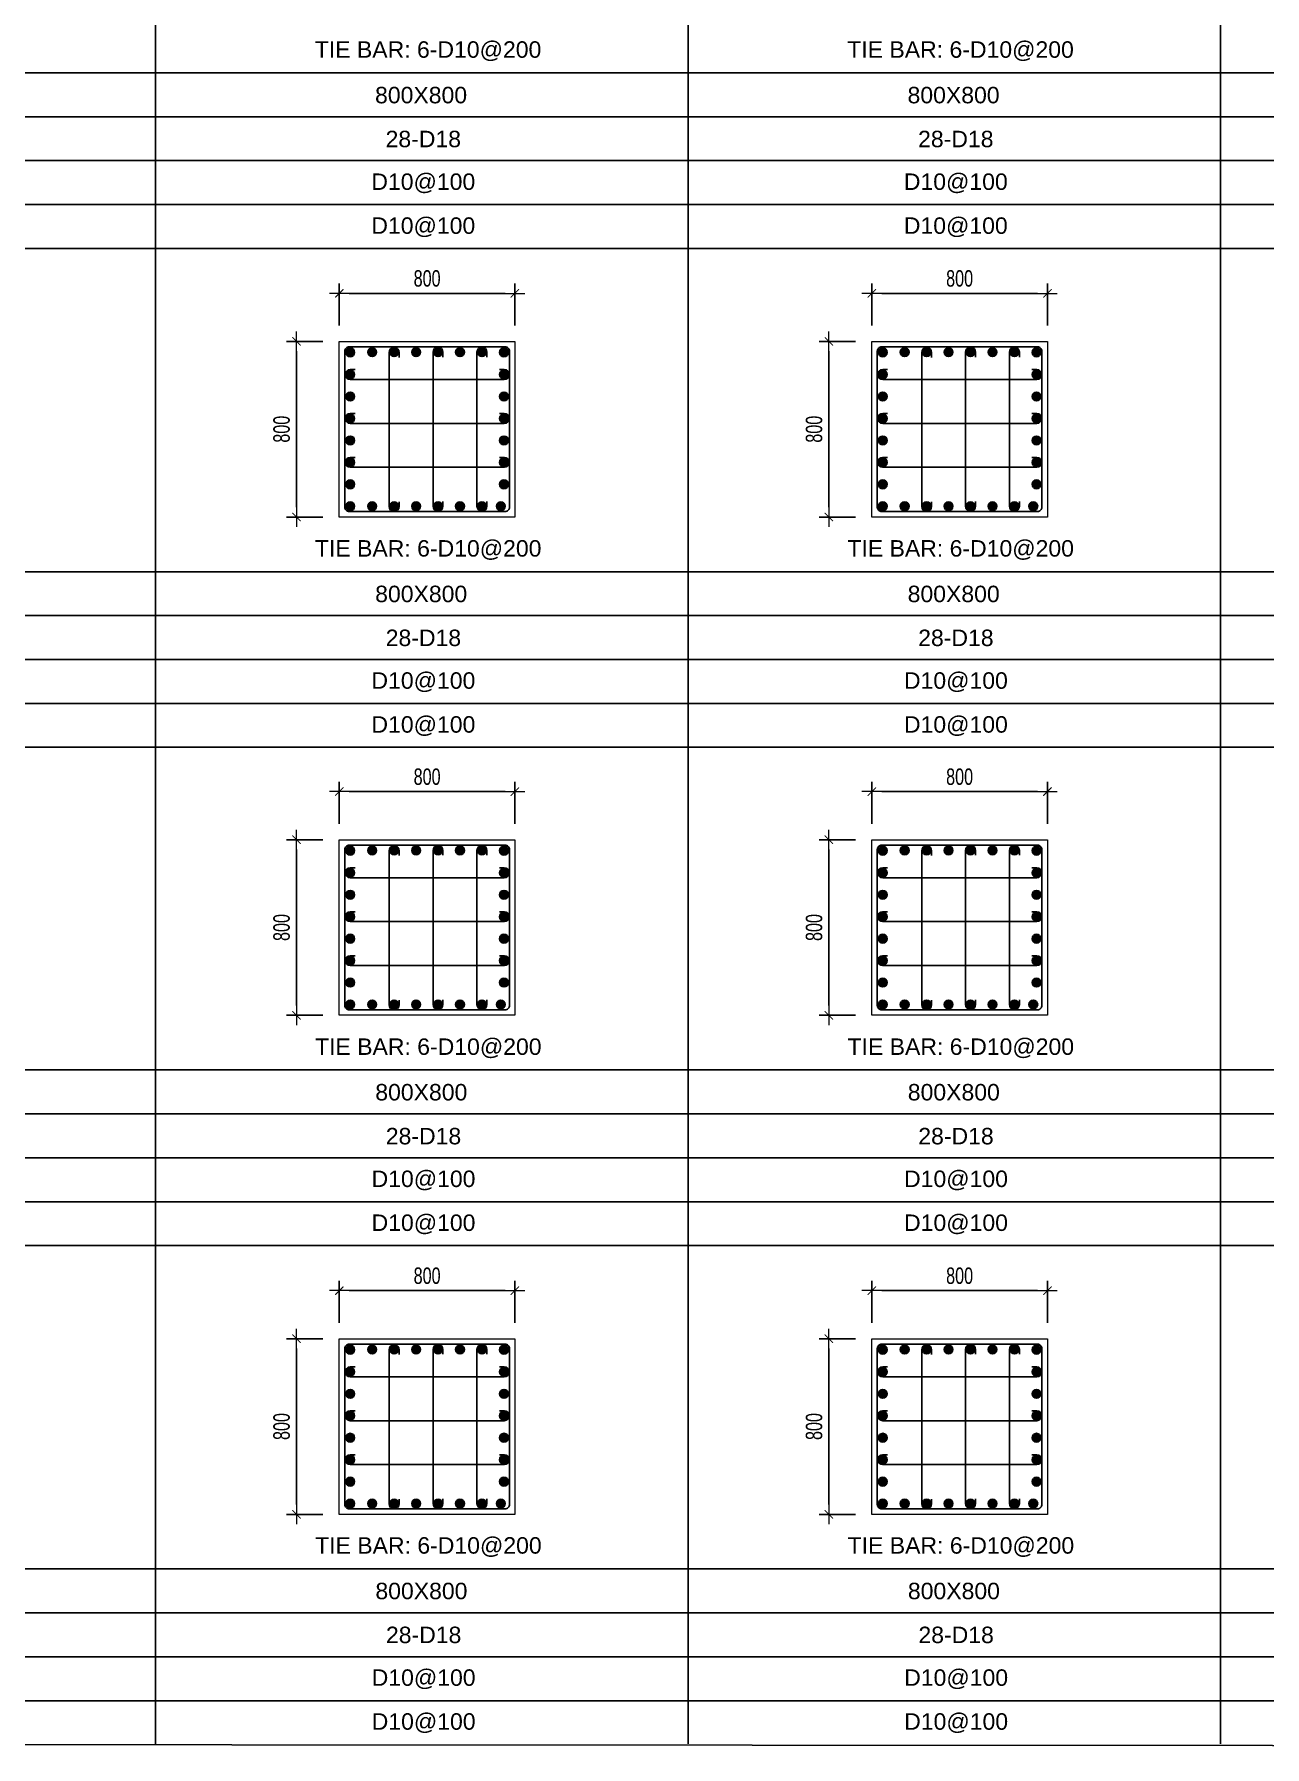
# Model space of a CAD drawing. Header units: millimetres. Extents: x 49323 to 538172, y -39336 to 181761.
# Drawn here: x 268260 to 273867, y 110174 to 117973 of the extents above; entities that cross this region are included whole.
import ezdxf
from ezdxf.enums import TextEntityAlignment as Align

# ---------------------------------------------------------------- set-up
doc = ezdxf.new("R2010")
doc.units = ezdxf.units.MM
doc.linetypes.add('CENTER2', pattern=[1.125, 0.75, -0.125, 0.125, -0.125])
doc.layers.get('Defpoints').update_dxf_attribs({"color": 151, "lineweight": 9})
for name, color, linetype in [('2', 2, 'Continuous'), ('A-ANNO-LEAD', 4, 'Continuous'), ('CEN', 1, 'CENTER2'), ('STL', 3, 'Continuous'), ('TIT1', 3, 'Continuous')]:
    doc.layers.add(name, color=color, linetype=linetype)
doc.layers.add('NDC_S_CONTINUOUS', color=3, linetype='Continuous', lineweight=20)
doc.layers.add('NDC_S_DIM', color=1, linetype='Continuous', lineweight=15)
doc.styles.add('NDC_ARIAL', font='arial.ttf', dxfattribs={"width": 0.85})
doc.styles.add('NDC_DIM', font='', dxfattribs={"width": 0.75})
doc.styles.get('NDC_DIM').set_extended_font_data('Dotum')
doc.dimstyles.new('NDC_dim_30', dxfattribs={"dimscale": 30, "dimtxt": 2.5, "dimasz": 1.5, "dimexe": 1.5, "dimexo": 2.5, "dimgap": 1, "dimtad": 1, "dimdec": 0, "dimzin": 0, "dimdsep": 46, "dimtxsty": 'NDC_DIM', "dimblk": 'DIMMARK', "dimcen": 0.09, "dimdle": 1.2, "dimclrd": 1, "dimclre": 1, "dimclrt": 3, "dimadec": 0, "dimazin": 0, "dimtfac": 1, "dimtdec": 0, "dimtix": 1, "dimtofl": 0, "dimtmove": 0, "dimatfit": 3, "dimfxl": 8, "dimfxlon": 1, "dimtolj": 1, "dimtzin": 0, "dimarcsym": 0})

# ---------------------------------------------------------------- blocks, each defined once
blk = doc.blocks.new('8')
at = {"layer": '2'}
blk.add_hatch(color=256, dxfattribs=at).paths.add_polyline_path([(20, 0, 0.386127), (1.9, 19.9), (-1.9, 19.9, 0.386127), (-20, 0, 1)])
blk.add_circle((0, 0), 20, dxfattribs=at)
blk = doc.blocks.new('5')
at = {"layer": 'CEN', "rotation": 180}
blk.add_blockref('8', (0, 0), dxfattribs=at)
blk = doc.blocks.new('DIMMARK')
at = {"layer": 'NDC_S_DIM', "color": 1}
blk.add_line((-1.5, 0), (1, 0), dxfattribs=at)
at = {"layer": 'NDC_S_DIM', "color": 2, "const_width": 0.1}
blk.add_lwpolyline([(-0.42, -0.42), (0.42, 0.42)], dxfattribs=at)
blk = doc.blocks.new('*D1458')
at = {"layer": 'Defpoints', "color": 0, "ltscale": 40, "transparency": 16777216}
for p in [(270450.1, 112251.1), (269650.1, 112029.7), (270450.1, 112029.7)]:
    blk.add_point(p, dxfattribs=at)
at = {"layer": 'NDC_S_DIM', "color": 1, "lineweight": -2, "ltscale": 40, "transparency": 16777216}
for p, q in [((269650.1, 112104.7), (269650.1, 112296.1)), ((269695.1, 112251.1), (270405.1, 112251.1)), ((270450.1, 112104.7), (270450.1, 112296.1))]:
    blk.add_line(p, q, dxfattribs=at)
at = {"layer": 'NDC_S_DIM', "color": 1, "lineweight": -2, "ltscale": 40, "transparency": 16777216, "xscale": 45, "yscale": 45, "zscale": 45, "rotation": 180}
blk.add_blockref('DIMMARK', (269650.1, 112251.1), dxfattribs=at)
at = {"layer": 'NDC_S_DIM', "color": 1, "lineweight": -2, "ltscale": 40, "transparency": 16777216, "xscale": 45, "yscale": 45, "zscale": 45}
blk.add_blockref('DIMMARK', (270450.1, 112251.1), dxfattribs=at)
at = {"layer": 'NDC_S_DIM', "color": 3, "ltscale": 40, "transparency": 16777216, "insert": (270050.1, 112318.7), "char_height": 75, "attachment_point": 5, "style": 'NDC_DIM'}
blk.add_mtext('\\A1;800', dxfattribs=at)
blk = doc.blocks.new('*D1459')
at = {"layer": 'Defpoints', "color": 0, "ltscale": 40, "transparency": 16777216}
for p in [(269650.1, 112032.3), (269454.7, 111232.3), (269650.1, 111232.3)]:
    blk.add_point(p, dxfattribs=at)
at = {"layer": 'NDC_S_DIM', "color": 1, "lineweight": -2, "ltscale": 40, "transparency": 16777216}
for p, q in [((269575.1, 112032.3), (269409.7, 112032.3)), ((269454.7, 111987.3), (269454.7, 111277.3)), ((269575.1, 111232.3), (269409.7, 111232.3))]:
    blk.add_line(p, q, dxfattribs=at)
at = {"layer": 'NDC_S_DIM', "color": 1, "lineweight": -2, "ltscale": 40, "transparency": 16777216, "xscale": 45, "yscale": 45, "zscale": 45}
for p, rotation in [((269454.7, 112032.3), 90), ((269454.7, 111232.3), 270)]:
    blk.add_blockref('DIMMARK', p, dxfattribs=dict(at, rotation=rotation))
at = {"layer": 'NDC_S_DIM', "color": 3, "ltscale": 40, "transparency": 16777216, "insert": (269387.2, 111632.3), "char_height": 75, "attachment_point": 5, "rotation": 90, "style": 'NDC_DIM'}
blk.add_mtext('\\A1;800', dxfattribs=at)
blk = doc.blocks.new('*D1460')
at = {"layer": 'Defpoints', "color": 0, "ltscale": 40, "transparency": 16777216}
for p in [(270450.1, 114524), (269650.1, 114302.6), (270450.1, 114302.6)]:
    blk.add_point(p, dxfattribs=at)
at = {"layer": 'NDC_S_DIM', "color": 1, "lineweight": -2, "ltscale": 40, "transparency": 16777216}
for p, q in [((269650.1, 114377.6), (269650.1, 114569)), ((269695.1, 114524), (270405.1, 114524)), ((270450.1, 114377.6), (270450.1, 114569))]:
    blk.add_line(p, q, dxfattribs=at)
at = {"layer": 'NDC_S_DIM', "color": 1, "lineweight": -2, "ltscale": 40, "transparency": 16777216, "xscale": 45, "yscale": 45, "zscale": 45, "rotation": 180}
blk.add_blockref('DIMMARK', (269650.1, 114524), dxfattribs=at)
at = {"layer": 'NDC_S_DIM', "color": 1, "lineweight": -2, "ltscale": 40, "transparency": 16777216, "xscale": 45, "yscale": 45, "zscale": 45}
blk.add_blockref('DIMMARK', (270450.1, 114524), dxfattribs=at)
at = {"layer": 'NDC_S_DIM', "color": 3, "ltscale": 40, "transparency": 16777216, "insert": (270050.1, 114591.5), "char_height": 75, "attachment_point": 5, "style": 'NDC_DIM'}
blk.add_mtext('\\A1;800', dxfattribs=at)
blk = doc.blocks.new('*D1461')
at = {"layer": 'Defpoints', "color": 0, "ltscale": 40, "transparency": 16777216}
for p in [(269650.1, 114305.1), (269454.7, 113505.1), (269650.1, 113505.1)]:
    blk.add_point(p, dxfattribs=at)
at = {"layer": 'NDC_S_DIM', "color": 1, "lineweight": -2, "ltscale": 40, "transparency": 16777216}
for p, q in [((269575.1, 114305.1), (269409.7, 114305.1)), ((269454.7, 114260.1), (269454.7, 113550.1)), ((269575.1, 113505.1), (269409.7, 113505.1))]:
    blk.add_line(p, q, dxfattribs=at)
at = {"layer": 'NDC_S_DIM', "color": 1, "lineweight": -2, "ltscale": 40, "transparency": 16777216, "xscale": 45, "yscale": 45, "zscale": 45}
for p, rotation in [((269454.7, 114305.1), 90), ((269454.7, 113505.1), 270)]:
    blk.add_blockref('DIMMARK', p, dxfattribs=dict(at, rotation=rotation))
at = {"layer": 'NDC_S_DIM', "color": 3, "ltscale": 40, "transparency": 16777216, "insert": (269387.2, 113905.1), "char_height": 75, "attachment_point": 5, "rotation": 90, "style": 'NDC_DIM'}
blk.add_mtext('\\A1;800', dxfattribs=at)
blk = doc.blocks.new('*D1462')
at = {"layer": 'Defpoints', "color": 0, "ltscale": 40, "transparency": 16777216}
for p in [(270450.1, 116793.4), (269650.1, 116572), (270450.1, 116572)]:
    blk.add_point(p, dxfattribs=at)
at = {"layer": 'NDC_S_DIM', "color": 1, "lineweight": -2, "ltscale": 40, "transparency": 16777216}
for p, q in [((269650.1, 116647), (269650.1, 116838.4)), ((269695.1, 116793.4), (270405.1, 116793.4)), ((270450.1, 116647), (270450.1, 116838.4))]:
    blk.add_line(p, q, dxfattribs=at)
at = {"layer": 'NDC_S_DIM', "color": 1, "lineweight": -2, "ltscale": 40, "transparency": 16777216, "xscale": 45, "yscale": 45, "zscale": 45, "rotation": 180}
blk.add_blockref('DIMMARK', (269650.1, 116793.4), dxfattribs=at)
at = {"layer": 'NDC_S_DIM', "color": 1, "lineweight": -2, "ltscale": 40, "transparency": 16777216, "xscale": 45, "yscale": 45, "zscale": 45}
blk.add_blockref('DIMMARK', (270450.1, 116793.4), dxfattribs=at)
at = {"layer": 'NDC_S_DIM', "color": 3, "ltscale": 40, "transparency": 16777216, "insert": (270050.1, 116861), "char_height": 75, "attachment_point": 5, "style": 'NDC_DIM'}
blk.add_mtext('\\A1;800', dxfattribs=at)
blk = doc.blocks.new('*D1463')
at = {"layer": 'Defpoints', "color": 0, "ltscale": 40, "transparency": 16777216}
for p in [(269650.1, 116574.6), (269454.7, 115774.6), (269650.1, 115774.6)]:
    blk.add_point(p, dxfattribs=at)
at = {"layer": 'NDC_S_DIM', "color": 1, "lineweight": -2, "ltscale": 40, "transparency": 16777216}
for p, q in [((269575.1, 116574.6), (269409.7, 116574.6)), ((269454.7, 116529.6), (269454.7, 115819.6)), ((269575.1, 115774.6), (269409.7, 115774.6))]:
    blk.add_line(p, q, dxfattribs=at)
at = {"layer": 'NDC_S_DIM', "color": 1, "lineweight": -2, "ltscale": 40, "transparency": 16777216, "xscale": 45, "yscale": 45, "zscale": 45}
for p, rotation in [((269454.7, 116574.6), 90), ((269454.7, 115774.6), 270)]:
    blk.add_blockref('DIMMARK', p, dxfattribs=dict(at, rotation=rotation))
at = {"layer": 'NDC_S_DIM', "color": 3, "ltscale": 40, "transparency": 16777216, "insert": (269387.2, 116174.6), "char_height": 75, "attachment_point": 5, "rotation": 90, "style": 'NDC_DIM'}
blk.add_mtext('\\A1;800', dxfattribs=at)
blk = doc.blocks.new('*D1466')
at = {"layer": 'Defpoints', "color": 0, "ltscale": 40, "transparency": 16777216}
for p in [(272876.2, 112251.1), (272076.2, 112029.7), (272876.2, 112029.7)]:
    blk.add_point(p, dxfattribs=at)
at = {"layer": 'NDC_S_DIM', "color": 1, "lineweight": -2, "ltscale": 40, "transparency": 16777216}
for p, q in [((272076.2, 112104.7), (272076.2, 112296.1)), ((272121.2, 112251.1), (272831.2, 112251.1)), ((272876.2, 112104.7), (272876.2, 112296.1))]:
    blk.add_line(p, q, dxfattribs=at)
at = {"layer": 'NDC_S_DIM', "color": 1, "lineweight": -2, "ltscale": 40, "transparency": 16777216, "xscale": 45, "yscale": 45, "zscale": 45, "rotation": 180}
blk.add_blockref('DIMMARK', (272076.2, 112251.1), dxfattribs=at)
at = {"layer": 'NDC_S_DIM', "color": 1, "lineweight": -2, "ltscale": 40, "transparency": 16777216, "xscale": 45, "yscale": 45, "zscale": 45}
blk.add_blockref('DIMMARK', (272876.2, 112251.1), dxfattribs=at)
at = {"layer": 'NDC_S_DIM', "color": 3, "ltscale": 40, "transparency": 16777216, "insert": (272476.2, 112318.7), "char_height": 75, "attachment_point": 5, "style": 'NDC_DIM'}
blk.add_mtext('\\A1;800', dxfattribs=at)
blk = doc.blocks.new('*D1467')
at = {"layer": 'Defpoints', "color": 0, "ltscale": 40, "transparency": 16777216}
for p in [(272076.2, 112032.3), (271880.8, 111232.3), (272076.2, 111232.3)]:
    blk.add_point(p, dxfattribs=at)
at = {"layer": 'NDC_S_DIM', "color": 1, "lineweight": -2, "ltscale": 40, "transparency": 16777216}
for p, q in [((272001.2, 112032.3), (271835.8, 112032.3)), ((271880.8, 111987.3), (271880.8, 111277.3)), ((272001.2, 111232.3), (271835.8, 111232.3))]:
    blk.add_line(p, q, dxfattribs=at)
at = {"layer": 'NDC_S_DIM', "color": 1, "lineweight": -2, "ltscale": 40, "transparency": 16777216, "xscale": 45, "yscale": 45, "zscale": 45}
for p, rotation in [((271880.8, 112032.3), 90), ((271880.8, 111232.3), 270)]:
    blk.add_blockref('DIMMARK', p, dxfattribs=dict(at, rotation=rotation))
at = {"layer": 'NDC_S_DIM', "color": 3, "ltscale": 40, "transparency": 16777216, "insert": (271813.3, 111632.3), "char_height": 75, "attachment_point": 5, "rotation": 90, "style": 'NDC_DIM'}
blk.add_mtext('\\A1;800', dxfattribs=at)
blk = doc.blocks.new('*D1468')
at = {"layer": 'Defpoints', "color": 0, "ltscale": 40, "transparency": 16777216}
for p in [(272876.2, 114524), (272076.2, 114302.6), (272876.2, 114302.6)]:
    blk.add_point(p, dxfattribs=at)
at = {"layer": 'NDC_S_DIM', "color": 1, "lineweight": -2, "ltscale": 40, "transparency": 16777216}
for p, q in [((272076.2, 114377.6), (272076.2, 114569)), ((272121.2, 114524), (272831.2, 114524)), ((272876.2, 114377.6), (272876.2, 114569))]:
    blk.add_line(p, q, dxfattribs=at)
at = {"layer": 'NDC_S_DIM', "color": 1, "lineweight": -2, "ltscale": 40, "transparency": 16777216, "xscale": 45, "yscale": 45, "zscale": 45, "rotation": 180}
blk.add_blockref('DIMMARK', (272076.2, 114524), dxfattribs=at)
at = {"layer": 'NDC_S_DIM', "color": 1, "lineweight": -2, "ltscale": 40, "transparency": 16777216, "xscale": 45, "yscale": 45, "zscale": 45}
blk.add_blockref('DIMMARK', (272876.2, 114524), dxfattribs=at)
at = {"layer": 'NDC_S_DIM', "color": 3, "ltscale": 40, "transparency": 16777216, "insert": (272476.2, 114591.5), "char_height": 75, "attachment_point": 5, "style": 'NDC_DIM'}
blk.add_mtext('\\A1;800', dxfattribs=at)
blk = doc.blocks.new('*D1469')
at = {"layer": 'Defpoints', "color": 0, "ltscale": 40, "transparency": 16777216}
for p in [(272076.2, 114305.1), (271880.8, 113505.1), (272076.2, 113505.1)]:
    blk.add_point(p, dxfattribs=at)
at = {"layer": 'NDC_S_DIM', "color": 1, "lineweight": -2, "ltscale": 40, "transparency": 16777216}
for p, q in [((272001.2, 114305.1), (271835.8, 114305.1)), ((271880.8, 114260.1), (271880.8, 113550.1)), ((272001.2, 113505.1), (271835.8, 113505.1))]:
    blk.add_line(p, q, dxfattribs=at)
at = {"layer": 'NDC_S_DIM', "color": 1, "lineweight": -2, "ltscale": 40, "transparency": 16777216, "xscale": 45, "yscale": 45, "zscale": 45}
for p, rotation in [((271880.8, 114305.1), 90), ((271880.8, 113505.1), 270)]:
    blk.add_blockref('DIMMARK', p, dxfattribs=dict(at, rotation=rotation))
at = {"layer": 'NDC_S_DIM', "color": 3, "ltscale": 40, "transparency": 16777216, "insert": (271813.3, 113905.1), "char_height": 75, "attachment_point": 5, "rotation": 90, "style": 'NDC_DIM'}
blk.add_mtext('\\A1;800', dxfattribs=at)
blk = doc.blocks.new('*D1470')
at = {"layer": 'Defpoints', "color": 0, "ltscale": 40, "transparency": 16777216}
for p in [(272876.2, 116793.4), (272076.2, 116572), (272876.2, 116572)]:
    blk.add_point(p, dxfattribs=at)
at = {"layer": 'NDC_S_DIM', "color": 1, "lineweight": -2, "ltscale": 40, "transparency": 16777216}
for p, q in [((272076.2, 116647), (272076.2, 116838.4)), ((272121.2, 116793.4), (272831.2, 116793.4)), ((272876.2, 116647), (272876.2, 116838.4))]:
    blk.add_line(p, q, dxfattribs=at)
at = {"layer": 'NDC_S_DIM', "color": 1, "lineweight": -2, "ltscale": 40, "transparency": 16777216, "xscale": 45, "yscale": 45, "zscale": 45, "rotation": 180}
blk.add_blockref('DIMMARK', (272076.2, 116793.4), dxfattribs=at)
at = {"layer": 'NDC_S_DIM', "color": 1, "lineweight": -2, "ltscale": 40, "transparency": 16777216, "xscale": 45, "yscale": 45, "zscale": 45}
blk.add_blockref('DIMMARK', (272876.2, 116793.4), dxfattribs=at)
at = {"layer": 'NDC_S_DIM', "color": 3, "ltscale": 40, "transparency": 16777216, "insert": (272476.2, 116861), "char_height": 75, "attachment_point": 5, "style": 'NDC_DIM'}
blk.add_mtext('\\A1;800', dxfattribs=at)
blk = doc.blocks.new('*D1471')
at = {"layer": 'Defpoints', "color": 0, "ltscale": 40, "transparency": 16777216}
for p in [(272076.2, 116574.6), (271880.8, 115774.6), (272076.2, 115774.6)]:
    blk.add_point(p, dxfattribs=at)
at = {"layer": 'NDC_S_DIM', "color": 1, "lineweight": -2, "ltscale": 40, "transparency": 16777216}
for p, q in [((272001.2, 116574.6), (271835.8, 116574.6)), ((271880.8, 116529.6), (271880.8, 115819.6)), ((272001.2, 115774.6), (271835.8, 115774.6))]:
    blk.add_line(p, q, dxfattribs=at)
at = {"layer": 'NDC_S_DIM', "color": 1, "lineweight": -2, "ltscale": 40, "transparency": 16777216, "xscale": 45, "yscale": 45, "zscale": 45}
for p, rotation in [((271880.8, 116574.6), 90), ((271880.8, 115774.6), 270)]:
    blk.add_blockref('DIMMARK', p, dxfattribs=dict(at, rotation=rotation))
at = {"layer": 'NDC_S_DIM', "color": 3, "ltscale": 40, "transparency": 16777216, "insert": (271813.3, 116174.6), "char_height": 75, "attachment_point": 5, "rotation": 90, "style": 'NDC_DIM'}
blk.add_mtext('\\A1;800', dxfattribs=at)

msp = doc.modelspace()

# ---------------------------------------------------------------- linework, layer by layer
at = {"layer": '2', "lineweight": -2, "ltscale": 1000}
for points in [[(270425.1, 116529.6), (270425.1, 115819.6, -0.414214), (270405.1, 115799.6), (269695.1, 115799.6, -0.414214), (269675.1, 115819.6), (269675.1, 116529.6, -0.414214), (269695.1, 116549.6), (270405.1, 116549.6, -0.414214)], [(272851.2, 116529.6), (272851.2, 115819.6, -0.414214), (272831.2, 115799.6), (272121.2, 115799.6, -0.414214), (272101.2, 115819.6), (272101.2, 116529.6, -0.414214), (272121.2, 116549.6), (272831.2, 116549.6, -0.414214)], [(270425.1, 114260.1), (270425.1, 113550.1, -0.414214), (270405.1, 113530.1), (269695.1, 113530.1, -0.414214), (269675.1, 113550.1), (269675.1, 114260.1, -0.414214), (269695.1, 114280.1), (270405.1, 114280.1, -0.414214)], [(272851.2, 114260.1), (272851.2, 113550.1, -0.414214), (272831.2, 113530.1), (272121.2, 113530.1, -0.414214), (272101.2, 113550.1), (272101.2, 114260.1, -0.414214), (272121.2, 114280.1), (272831.2, 114280.1, -0.414214)], [(270425.1, 111987.3), (270425.1, 111277.3, -0.414214), (270405.1, 111257.3), (269695.1, 111257.3, -0.414214), (269675.1, 111277.3), (269675.1, 111987.3, -0.414214), (269695.1, 112007.3), (270405.1, 112007.3, -0.414214)], [(272851.2, 111987.3), (272851.2, 111277.3, -0.414214), (272831.2, 111257.3), (272121.2, 111257.3, -0.414214), (272101.2, 111277.3), (272101.2, 111987.3, -0.414214), (272121.2, 112007.3), (272831.2, 112007.3, -0.414214)]]:
    msp.add_lwpolyline(points, format="xyb", close=True, dxfattribs=at)
at = {"layer": '2'}
for points in [[(269922.4, 115844.2), (269922.4, 115822.1, -1), (269877.3, 115822.1), (269877.3, 116524.1, -1), (269922.4, 116524.1), (269922.4, 116501.9)], [(270122.4, 115845.7), (270122.4, 115823.6, -1), (270077.3, 115823.6), (270077.3, 116525.6, -1), (270122.4, 116525.6), (270122.4, 116503.4)], [(270322.4, 115845.7), (270322.4, 115823.6, -1), (270277.3, 115823.6), (270277.3, 116525.6, -1), (270322.4, 116525.6), (270322.4, 116503.4)], [(272348.5, 115844.2), (272348.5, 115822.1, -1), (272303.4, 115822.1), (272303.4, 116524.1, -1), (272348.5, 116524.1), (272348.5, 116501.9)], [(272548.5, 115845.7), (272548.5, 115823.6, -1), (272503.4, 115823.6), (272503.4, 116525.6, -1), (272548.5, 116525.6), (272548.5, 116503.4)], [(272748.5, 115845.7), (272748.5, 115823.6, -1), (272703.4, 115823.6), (272703.4, 116525.6, -1), (272748.5, 116525.6), (272748.5, 116503.4)], [(269722, 116446.1), (269699.9, 116446.1, 1), (269699.9, 116401.1), (270401.9, 116401.1, 1), (270401.9, 116446.1), (270379.8, 116446.1)], [(272148.1, 116446.1), (272126, 116446.1, 1), (272126, 116401.1), (272828, 116401.1, 1), (272828, 116446.1), (272805.9, 116446.1)], [(269722, 116246.1), (269699.9, 116246.1, 1), (269699.9, 116201.1), (270401.9, 116201.1, 1), (270401.9, 116246.1), (270379.8, 116246.1)], [(272148.1, 116246.1), (272126, 116246.1, 1), (272126, 116201.1), (272828, 116201.1, 1), (272828, 116246.1), (272805.9, 116246.1)], [(269722, 116046.1), (269699.9, 116046.1, 1), (269699.9, 116001.1), (270401.9, 116001.1, 1), (270401.9, 116046.1), (270379.8, 116046.1)], [(272148.1, 116046.1), (272126, 116046.1, 1), (272126, 116001.1), (272828, 116001.1, 1), (272828, 116046.1), (272805.9, 116046.1)], [(269922.4, 113574.8), (269922.4, 113552.6, -1), (269877.3, 113552.6), (269877.3, 114254.6, -1), (269922.4, 114254.6), (269922.4, 114232.5)], [(270122.4, 113576.3), (270122.4, 113554.1, -1), (270077.3, 113554.1), (270077.3, 114256.1, -1), (270122.4, 114256.1), (270122.4, 114234)], [(270322.4, 113576.3), (270322.4, 113554.1, -1), (270277.3, 113554.1), (270277.3, 114256.1, -1), (270322.4, 114256.1), (270322.4, 114234)], [(272348.5, 113574.8), (272348.5, 113552.6, -1), (272303.4, 113552.6), (272303.4, 114254.6, -1), (272348.5, 114254.6), (272348.5, 114232.5)], [(272548.5, 113576.3), (272548.5, 113554.1, -1), (272503.4, 113554.1), (272503.4, 114256.1, -1), (272548.5, 114256.1), (272548.5, 114234)], [(272748.5, 113576.3), (272748.5, 113554.1, -1), (272703.4, 113554.1), (272703.4, 114256.1, -1), (272748.5, 114256.1), (272748.5, 114234)], [(269722, 114176.7), (269699.9, 114176.7, 1), (269699.9, 114131.7), (270401.9, 114131.7, 1), (270401.9, 114176.7), (270379.8, 114176.7)], [(272148.1, 114176.7), (272126, 114176.7, 1), (272126, 114131.7), (272828, 114131.7, 1), (272828, 114176.7), (272805.9, 114176.7)], [(269722, 113976.7), (269699.9, 113976.7, 1), (269699.9, 113931.7), (270401.9, 113931.7, 1), (270401.9, 113976.7), (270379.8, 113976.7)], [(272148.1, 113976.7), (272126, 113976.7, 1), (272126, 113931.7), (272828, 113931.7, 1), (272828, 113976.7), (272805.9, 113976.7)], [(269722, 113776.7), (269699.9, 113776.7, 1), (269699.9, 113731.7), (270401.9, 113731.7, 1), (270401.9, 113776.7), (270379.8, 113776.7)], [(272148.1, 113776.7), (272126, 113776.7, 1), (272126, 113731.7), (272828, 113731.7, 1), (272828, 113776.7), (272805.9, 113776.7)], [(269922.4, 111301.9), (269922.4, 111279.8, -1), (269877.3, 111279.8), (269877.3, 111981.8, -1), (269922.4, 111981.8), (269922.4, 111959.6)], [(270122.4, 111303.4), (270122.4, 111281.3, -1), (270077.3, 111281.3), (270077.3, 111983.3, -1), (270122.4, 111983.3), (270122.4, 111961.1)], [(270322.4, 111303.4), (270322.4, 111281.3, -1), (270277.3, 111281.3), (270277.3, 111983.3, -1), (270322.4, 111983.3), (270322.4, 111961.1)], [(272348.5, 111301.9), (272348.5, 111279.8, -1), (272303.4, 111279.8), (272303.4, 111981.8, -1), (272348.5, 111981.8), (272348.5, 111959.6)], [(272548.5, 111303.4), (272548.5, 111281.3, -1), (272503.4, 111281.3), (272503.4, 111983.3, -1), (272548.5, 111983.3), (272548.5, 111961.1)], [(272748.5, 111303.4), (272748.5, 111281.3, -1), (272703.4, 111281.3), (272703.4, 111983.3, -1), (272748.5, 111983.3), (272748.5, 111961.1)], [(269722, 111903.8), (269699.9, 111903.8, 1), (269699.9, 111858.8), (270401.9, 111858.8, 1), (270401.9, 111903.8), (270379.8, 111903.8)], [(272148.1, 111903.8), (272126, 111903.8, 1), (272126, 111858.8), (272828, 111858.8, 1), (272828, 111903.8), (272805.9, 111903.8)], [(269722, 111703.8), (269699.9, 111703.8, 1), (269699.9, 111658.8), (270401.9, 111658.8, 1), (270401.9, 111703.8), (270379.8, 111703.8)], [(272148.1, 111703.8), (272126, 111703.8, 1), (272126, 111658.8), (272828, 111658.8, 1), (272828, 111703.8), (272805.9, 111703.8)], [(269722, 111503.8), (269699.9, 111503.8, 1), (269699.9, 111458.8), (270401.9, 111458.8, 1), (270401.9, 111503.8), (270379.8, 111503.8)], [(272148.1, 111503.8), (272126, 111503.8, 1), (272126, 111458.8), (272828, 111458.8, 1), (272828, 111503.8), (272805.9, 111503.8)]]:
    msp.add_lwpolyline(points, format="xyb", dxfattribs=at)
at = {"layer": 'A-ANNO-LEAD'}
msp.add_lwpolyline([(262048.7, 110187), (283383.7, 110173.8), (283383.7, 126793.8), (262048.7, 126807)], close=True, dxfattribs=at)
at = {"layer": 'NDC_S_CONTINUOUS', "ltscale": 70}
for points in [[(270450.1, 116574.6), (270450.1, 115774.6), (269650.1, 115774.6), (269650.1, 116574.6), (270450.1, 116574.6)], [(272876.2, 116574.6), (272876.2, 115774.6), (272076.2, 115774.6), (272076.2, 116574.6), (272876.2, 116574.6)], [(270450.1, 114305.1), (270450.1, 113505.1), (269650.1, 113505.1), (269650.1, 114305.1), (270450.1, 114305.1)], [(272876.2, 114305.1), (272876.2, 113505.1), (272076.2, 113505.1), (272076.2, 114305.1), (272876.2, 114305.1)], [(270450.1, 112032.3), (270450.1, 111232.3), (269650.1, 111232.3), (269650.1, 112032.3), (270450.1, 112032.3)], [(272876.2, 112032.3), (272876.2, 111232.3), (272076.2, 111232.3), (272076.2, 112032.3), (272876.2, 112032.3)]]:
    msp.add_lwpolyline(points, dxfattribs=at)
at = {"layer": 'TIT1'}
for p, q in [((268812.7, 126321.7), (268812.7, 110187)), ((271238.8, 126321.7), (271238.8, 110187)), ((273664.9, 126321.7), (273664.9, 110187)), ((283382.1, 116997.7), (262047.1, 116997.7)), ((283382.6, 114725.7), (262047.6, 114725.7)), ((283383.1, 112456.3), (262048.2, 112456.3))]:
    msp.add_line(p, q, dxfattribs=at)
at = {"layer": 'TIT1', "color": 8}
for p, q in [((283369.3, 117797.7), (262675, 117797.7)), ((283369.3, 117597.7), (262675, 117597.7)), ((283369.3, 117397.7), (262675, 117397.7)), ((283369.3, 117197.7), (263104.2, 117197.7)), ((283382.6, 115525.7), (262675.5, 115525.7)), ((283382.6, 115325.7), (262675.5, 115325.7)), ((283382.6, 115125.7), (262675.5, 115125.7)), ((283382.6, 114925.7), (263104.7, 114925.7)), ((283383.1, 113256.3), (262676, 113256.3)), ((283383.1, 113056.3), (262676, 113056.3)), ((283383.1, 112856.3), (262676, 112856.3)), ((283383.1, 112656.3), (263105.2, 112656.3)), ((283383.7, 110983.4), (262676.6, 110983.4)), ((283383.7, 110783.4), (262676.6, 110783.4)), ((283383.7, 110583.4), (262676.6, 110583.4)), ((283383.7, 110383.4), (263105.8, 110383.4))]:
    msp.add_line(p, q, dxfattribs=at)

# ---------------------------------------------------------------- block references
at = {"layer": 'STL', "xscale": -1}
for p in [(269699.9, 116524.6), (272126, 116524.6), (269699.9, 116423.6), (272126, 116423.6), (269699.9, 116323.6), (272126, 116323.6), (269699.9, 116223.6), (272126, 116223.6), (269699.9, 116123.6), (272126, 116123.6), (269699.9, 116023.6), (272126, 116023.6), (269699.9, 115923.6), (272126, 115923.6), (269699.9, 115823.6), (272126, 115823.6), (269699.9, 114255.1), (272126, 114255.1), (269699.9, 114154.2), (272126, 114154.2), (269699.9, 114054.2), (272126, 114054.2), (269699.9, 113954.2), (272126, 113954.2), (269699.9, 113854.2), (272126, 113854.2), (269699.9, 113754.2), (272126, 113754.2), (269699.9, 113654.2), (272126, 113654.2), (269699.9, 113554.2), (272126, 113554.2), (269699.9, 111982.3), (272126, 111982.3), (269699.9, 111881.3), (272126, 111881.3), (269699.9, 111781.3), (272126, 111781.3), (269699.9, 111681.3), (272126, 111681.3), (269699.9, 111581.3), (272126, 111581.3), (269699.9, 111481.3), (272126, 111481.3), (269699.9, 111381.3), (272126, 111381.3), (269699.9, 111281.3), (272126, 111281.3)]:
    msp.add_blockref('5', p, dxfattribs=at)
at = {"layer": 'STL', "xscale": -1, "rotation": 270}
for p in [(269799.9, 116525.6), (269899.9, 116525.6), (269999.9, 116525.6), (270099.9, 116525.6), (270199.9, 116525.6), (270299.9, 116525.6), (272226, 116525.6), (272326, 116525.6), (272426, 116525.6), (272526, 116525.6), (272626, 116525.6), (272726, 116525.6), (269699.9, 115823.6), (269799.9, 115823.6), (269899.9, 115823.6), (269999.9, 115823.6), (270099.9, 115823.6), (270199.9, 115823.6), (270299.9, 115823.6), (270385.8, 115823.6), (272126, 115823.6), (272226, 115823.6), (272326, 115823.6), (272426, 115823.6), (272526, 115823.6), (272626, 115823.6), (272726, 115823.6), (272811.9, 115823.6), (269799.9, 114256.1), (269899.9, 114256.1), (269999.9, 114256.1), (270099.9, 114256.1), (270199.9, 114256.1), (270299.9, 114256.1), (272226, 114256.1), (272326, 114256.1), (272426, 114256.1), (272526, 114256.1), (272626, 114256.1), (272726, 114256.1), (269699.9, 113554.2), (269799.9, 113554.2), (269899.9, 113554.2), (269999.9, 113554.2), (270099.9, 113554.2), (270199.9, 113554.2), (270299.9, 113554.2), (270385.8, 113554.2), (272126, 113554.2), (272226, 113554.2), (272326, 113554.2), (272426, 113554.2), (272526, 113554.2), (272626, 113554.2), (272726, 113554.2), (272811.9, 113554.2), (269799.9, 111983.3), (269899.9, 111983.3), (269999.9, 111983.3), (270099.9, 111983.3), (270199.9, 111983.3), (270299.9, 111983.3), (272226, 111983.3), (272326, 111983.3), (272426, 111983.3), (272526, 111983.3), (272626, 111983.3), (272726, 111983.3), (269699.9, 111281.3), (269799.9, 111281.3), (269899.9, 111281.3), (269999.9, 111281.3), (270099.9, 111281.3), (270199.9, 111281.3), (270299.9, 111281.3), (270385.8, 111281.3), (272126, 111281.3), (272226, 111281.3), (272326, 111281.3), (272426, 111281.3), (272526, 111281.3), (272626, 111281.3), (272726, 111281.3), (272811.9, 111281.3)]:
    msp.add_blockref('5', p, dxfattribs=at)
at = {"layer": 'STL'}
for p in [(270400.3, 116524.6), (272826.4, 116524.6), (270400.3, 116423.6), (272826.4, 116423.6), (270400.3, 116323.6), (272826.4, 116323.6), (270400.3, 116223.6), (272826.4, 116223.6), (270400.3, 116123.6), (272826.4, 116123.6), (270400.3, 116023.6), (272826.4, 116023.6), (270400.3, 115923.6), (272826.4, 115923.6), (270400.3, 114255.1), (272826.4, 114255.1), (270400.3, 114154.2), (272826.4, 114154.2), (270400.3, 114054.2), (272826.4, 114054.2), (270400.3, 113954.2), (272826.4, 113954.2), (270400.3, 113854.2), (272826.4, 113854.2), (270400.3, 113754.2), (272826.4, 113754.2), (270400.3, 113654.2), (272826.4, 113654.2), (270400.3, 111982.3), (272826.4, 111982.3), (270400.3, 111881.3), (272826.4, 111881.3), (270400.3, 111781.3), (272826.4, 111781.3), (270400.3, 111681.3), (272826.4, 111681.3), (270400.3, 111581.3), (272826.4, 111581.3), (270400.3, 111481.3), (272826.4, 111481.3), (270400.3, 111381.3), (272826.4, 111381.3)]:
    msp.add_blockref('5', p, dxfattribs=at)

# ---------------------------------------------------------------- texts
at = {"layer": 'TIT1', "style": 'NDC_ARIAL'}
for s, p in [('TIE BAR: 6-D10@200', (270054.4, 117898.3)), ('TIE BAR: 6-D10@200', (272480.5, 117898.3)), ('800X800', (270022.6, 117696.4)), ('800X800', (272448.7, 117696.4)), ('28-D18', (270032.7, 117496.4)), ('28-D18', (272458.8, 117496.4)), ('D10@100', (270032.7, 117296.4)), ('D10@100', (272458.8, 117296.4)), ('D10@100', (270032.7, 117096.4)), ('D10@100', (272458.8, 117096.4)), ('TIE BAR: 6-D10@200', (270055, 115626.3)), ('TIE BAR: 6-D10@200', (272481.1, 115626.3)), ('800X800', (270023.2, 115424.4)), ('800X800', (272449.2, 115424.4)), ('28-D18', (270033.2, 115224.4)), ('28-D18', (272459.3, 115224.4)), ('D10@100', (270033.2, 115024.4)), ('D10@100', (272459.3, 115024.4)), ('D10@100', (270033.2, 114824.4)), ('D10@100', (272459.3, 114824.4)), ('TIE BAR: 6-D10@200', (270055.5, 113356.9)), ('TIE BAR: 6-D10@200', (272481.6, 113356.9)), ('800X800', (270023.7, 113155)), ('800X800', (272449.8, 113155)), ('28-D18', (270033.7, 112955)), ('28-D18', (272459.8, 112955)), ('D10@100', (270033.7, 112755)), ('D10@100', (272459.8, 112755)), ('D10@100', (270033.7, 112555)), ('D10@100', (272459.8, 112555)), ('TIE BAR: 6-D10@200', (270056, 111085.2)), ('TIE BAR: 6-D10@200', (272482.1, 111085.2)), ('800X800', (270024.2, 110883.3)), ('800X800', (272450.3, 110883.3)), ('28-D18', (270034.3, 110683.3)), ('28-D18', (272460.4, 110683.3)), ('D10@100', (270034.3, 110483.3)), ('D10@100', (272460.4, 110483.3)), ('D10@100', (270034.3, 110283.3)), ('D10@100', (272460.4, 110283.3))]:
    msp.add_text(s, height=75, dxfattribs=at).set_placement(p, align=Align.MIDDLE)

# ---------------------------------------------------------------- dimensions: what is measured, and where the dimension line sits
at = {"layer": 'NDC_S_DIM', "ltscale": 40}
for base, p1, p2, picture, middle in [((270450.1, 116793.4), (269650.1, 116572), (270450.1, 116572), '*D1462', (270050.1, 116861)), ((272876.2, 116793.4), (272076.2, 116572), (272876.2, 116572), '*D1470', (272476.2, 116861)), ((270450.1, 114524), (269650.1, 114302.6), (270450.1, 114302.6), '*D1460', (270050.1, 114591.5)), ((272876.2, 114524), (272076.2, 114302.6), (272876.2, 114302.6), '*D1468', (272476.2, 114591.5)), ((270450.1, 112251.1), (269650.1, 112029.7), (270450.1, 112029.7), '*D1458', (270050.1, 112318.7)), ((272876.2, 112251.1), (272076.2, 112029.7), (272876.2, 112029.7), '*D1466', (272476.2, 112318.7))]:
    dim = msp.add_linear_dim(base=base, p1=p1, p2=p2, dimstyle='NDC_dim_30', dxfattribs=at)
    dim.commit()
    dim.dimension.update_dxf_attribs({"geometry": picture, "text_midpoint": middle})
for base, p1, p2, picture, middle in [((269454.7, 115774.6), (269650.1, 116574.6), (269650.1, 115774.6), '*D1463', (269387.2, 116174.6)), ((271880.8, 115774.6), (272076.2, 116574.6), (272076.2, 115774.6), '*D1471', (271813.3, 116174.6)), ((269454.7, 113505.1), (269650.1, 114305.1), (269650.1, 113505.1), '*D1461', (269387.2, 113905.1)), ((271880.8, 113505.1), (272076.2, 114305.1), (272076.2, 113505.1), '*D1469', (271813.3, 113905.1)), ((269454.7, 111232.3), (269650.1, 112032.3), (269650.1, 111232.3), '*D1459', (269387.2, 111632.3)), ((271880.8, 111232.3), (272076.2, 112032.3), (272076.2, 111232.3), '*D1467', (271813.3, 111632.3))]:
    dim = msp.add_linear_dim(base=base, p1=p1, p2=p2, angle=90, dimstyle='NDC_dim_30', dxfattribs=at)
    dim.commit()
    dim.dimension.update_dxf_attribs({"geometry": picture, "text_midpoint": middle})

doc.saveas('drawing.dxf')
